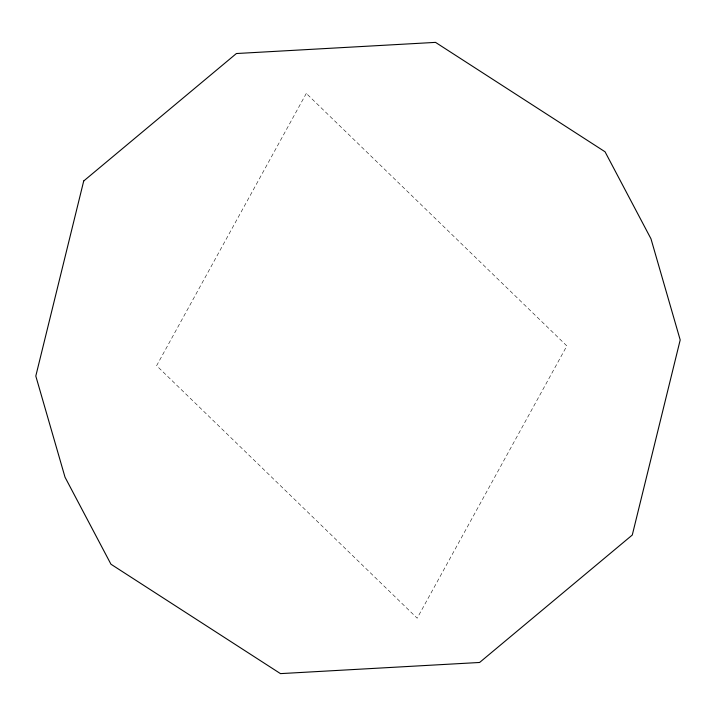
<?xml version="1.0" encoding="UTF-8"?>
<svg xmlns="http://www.w3.org/2000/svg" width="716" height="716" viewBox="0 0 716 716"><rect width="100%" height="100%" fill="white"/><g stroke="black" fill="none" stroke-linecap="round" stroke-linejoin="round"><path stroke-width="0.54" stroke-dasharray="3.58 2.69" d="M306.296 93.42L156.616 365.697L417.177 618.185L566.857 345.918L306.296 93.42"/><path stroke-width="1.07" d="M83.718 180.978L35.8 376.043L65.031 477.223L110.953 564.217L280.475 673.622L479.604 662.47L632.282 535.022L680.2 339.957L650.969 238.777L605.047 151.783L435.525 42.378L236.396 53.53L83.718 180.978"/></g></svg>
